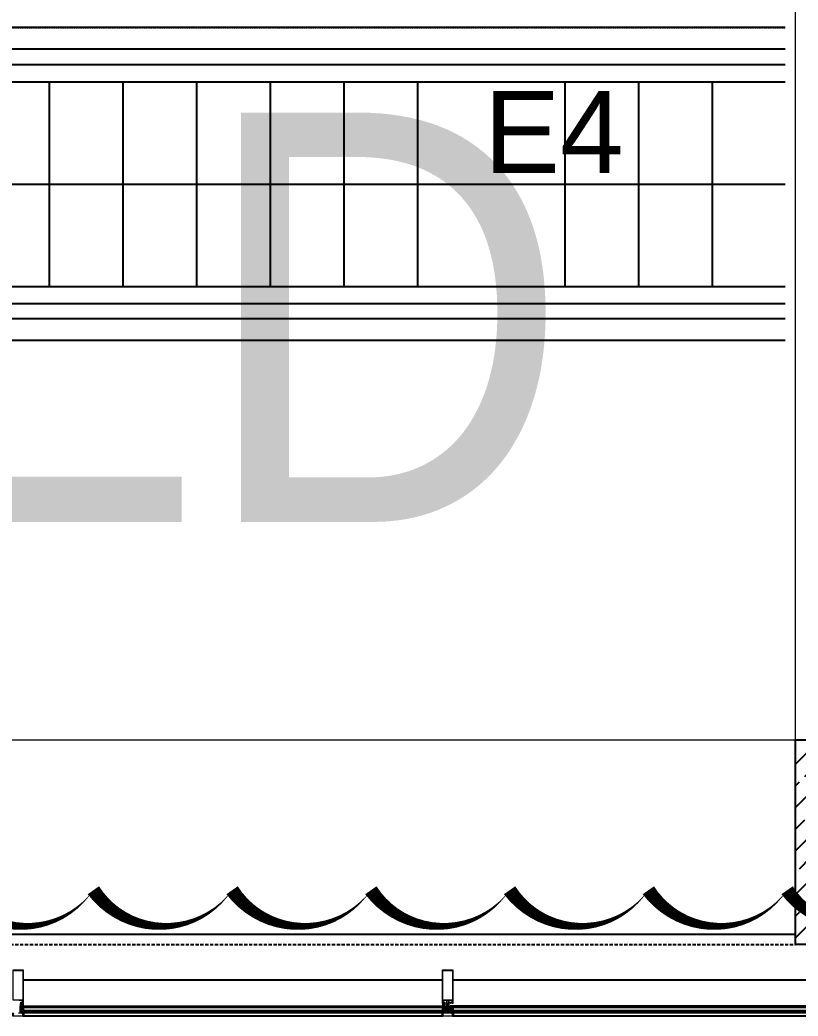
# Model space of a CAD drawing. Header units: metres. Extents: x -9891 to 773, y -8413 to 232.
# Drawn here: x -2977.5 to -2597.2, y -8413.1 to -7926.4 of the extents above; entities that cross this region are included whole.
import ezdxf
from ezdxf.enums import TextEntityAlignment as Align

# ---------------------------------------------------------------- set-up
doc = ezdxf.new("R2010")
doc.units = ezdxf.units.M
doc.header["$LTSCALE"] = 0.01
doc.header["$MEASUREMENT"] = 0
doc.linetypes.add('DOT2', pattern=[0.125, 0, -0.125])
doc.linetypes.add('HIDDEN', pattern=[9.525, 6.35, -3.175])
doc.layers.get('0').update_dxf_attribs({"color": 30, "lineweight": 0})
for name, color, linetype, lineweight in [('Ag-040', 2, 'Continuous', 20), ('AG-Profile_Aluminium', 122, 'Continuous', 9), ('AG-Slab_Hole', 163, 'Continuous', 20), ('HOLD', 7, 'Continuous', 0)]:
    doc.layers.add(name, color=color, linetype=linetype, lineweight=lineweight)
for name, color, linetype in [('AG-ELEV-02', 152, 'Continuous'), ('AG-Hidden', 9, 'HIDDEN'), ('AR-ESCALATOR', 3, 'Continuous'), ('CAM', 1, 'Continuous'), ('V-0_Hatch_Concrete', 252, 'Continuous'), ('V-2_Column', 160, 'Continuous')]:
    doc.layers.add(name, color=color, linetype=linetype)
doc.styles.add('ARIAL', font='arial.ttf', dxfattribs={"width": 0.9})
doc.styles.add('ARIAL-ING', font='arial.ttf')

# ---------------------------------------------------------------- blocks, each defined once
blk = doc.blocks.new('150714_ARSA$0$KOLON 80X120')
at = {"layer": 'V-0_Hatch_Concrete'}
h = blk.add_hatch(dxfattribs=at)
h.set_pattern_fill('ANSI33', color=256, scale=60)
h.set_pattern_definition([(45, (-19036.79, -4512.143), (-10.606602, 10.606602), []), (45, (-19026.183, -4512.143), (-10.606602, 10.606602), [7.5, -3.75])])
h.paths.add_polyline_path([(0, 100), (80, 100), (80, 0), (0, 0)])
at = {"layer": 'V-2_Column'}
blk.add_lwpolyline([(0, 100), (80, 100), (80, 0), (0, 0), (0, 100)], dxfattribs=at)
blk = doc.blocks.new('2VEST')
at = {"layer": 'AG-Slab_Hole', "ltscale": 0.3}
blk.add_lwpolyline([(-19400, -7600), (-11800, -7600), (-11800, -3520)], dxfattribs=at)
at = {"layer": 'AR-ESCALATOR', "linetype": 'DOT2', "ltscale": 0.001}
for p, q in [((-11850, -4120), (-20043.4, -4120)), ((-15247.1, -5650), (-15253.5, -5650)), ((-15247.1, -5650), (-15253.5, -5650))]:
    blk.add_line(p, q, dxfattribs=at)
at = {"layer": 'AR-ESCALATOR'}
for points in [[(-11850, -4120), (-20499.9, -4120), (-20524, -4123.3, 0.286419), (-20538.4, -4134.8, 0.056277), (-20557.7, -4226.5)], [(-20558.1, -4301.5, 0.048643), (-20544.9, -4371, 0.290108), (-20530.8, -4383.3), (-20499.9, -4385), (-11850, -4385)], [(-20558.1, -5468.5, -0.048643), (-20544.9, -5399, -0.290108), (-20530.8, -5386.7), (-20499.9, -5385), (-11850, -5385)], [(-11850, -5650), (-20499.9, -5650), (-20524, -5646.7, -0.286419), (-20538.4, -5635.2, -0.056277), (-20557.7, -5543.5)]]:
    blk.add_lwpolyline(points, format="xyb", dxfattribs=at)
at = {"layer": 'AR-ESCALATOR', "linetype": 'DOT2', "ltscale": 0.001}
blk.add_lwpolyline([(-20043.4, -4120), (-11850, -4120)], dxfattribs=at)
at = {"layer": 'AR-ESCALATOR'}
for points in [[(-11850, -4226.5), (-21050, -4226.5), (-21050, -4301.5), (-11850, -4301.5)], [(-15447.7, -4385), (-15447.7, -5385)], [(-15087.7, -4385), (-15087.7, -5385)], [(-14727.7, -4385), (-14727.7, -5385)], [(-14367.7, -4385), (-14367.7, -5385)], [(-14007.7, -4385), (-14007.7, -5385)], [(-13647.7, -4385), (-13647.7, -5385)], [(-12927.7, -4385), (-12927.7, -5385)], [(-12567.7, -4385), (-12567.7, -5385)], [(-12207.7, -4385), (-12207.7, -5385)], [(-19407.7, -4885), (-11850, -4885)], [(-11850, -5543.5), (-21050, -5543.5), (-21050, -5468.5), (-11850, -5468.5)], [(-15376.4, -5468.5), (-15370, -5468.5)], [(-15319.2, -5543.5), (-15325.6, -5543.5)], [(-15247.1, -5650), (-15253.5, -5650)]]:
    blk.add_lwpolyline(points, dxfattribs=at)
blk = doc.blocks.new('A$C33B82F70')
at = {"layer": 'AG-ELEV-02', "ltscale": 2.5}
for p, q in [((-25200, -8150), (-17600, -8150)), ((-19325, -8374.1), (-21370.4, -8374.1)), ((-17225, -8374.1), (-19270.4, -8374.1))]:
    blk.add_line(p, q, dxfattribs=at)
at = {"layer": 'AG-ELEV-02'}
for p, q in [((-19324, -8550), (-21376, -8550)), ((-19325.1, -8534.3), (-21374.9, -8534.3)), ((-21373.5, -8534.3), (-21373.5, -8550)), ((-19326.5, -8534.3), (-19326.5, -8550)), ((-19326.5, -8534.3), (-19326.5, -8550)), ((-17224, -8550), (-19276, -8550)), ((-17225.1, -8534.3), (-19274.9, -8534.3)), ((-19273.5, -8534.3), (-19273.5, -8550))]:
    blk.add_line(p, q, dxfattribs=at)
at = {"layer": 'AG-Hidden', "ltscale": 250}
blk.add_line((-25200, -8200), (-17600, -8200), dxfattribs=at)
at = {"layer": 'AG-Profile_Aluminium'}
blk.add_lwpolyline([(-21424.5, -8324.1), (-21375.5, -8324.1, -0.400911), (-21375, -8324.6), (-21375, -8488.3, -0.414214), (-21375.5, -8488.8), (-21377.3, -8488.8, -0.280185), (-21377.8, -8488.6), (-21378.2, -8487.7), (-21378.2, -8487.3), (-21377, -8487.3), (-21377, -8484.3, 0.414214), (-21377.5, -8483.8), (-21380.7, -8483.8), (-21381.2, -8483.3), (-21381.7, -8483.8), (-21384.9, -8483.8, 0.414214), (-21385.4, -8484.3), (-21385.4, -8487.3), (-21384.2, -8487.3), (-21384.2, -8487.7), (-21384.6, -8488.6, -0.280185), (-21385.1, -8488.8), (-21386.1, -8488.8, -0.414214), (-21386.6, -8488.3), (-21386.6, -8483.3, -0.414214), (-21385.1, -8481.8), (-21383.2, -8481.8), (-21383.2, -8481.3, -0.414214), (-21382.7, -8480.8), (-21379.7, -8480.8, -0.414214), (-21379.2, -8481.3), (-21379.2, -8481.8), (-21377, -8481.8), (-21377, -8475.3, 0.414214), (-21378.5, -8473.8), (-21395, -8473.8)], format="xyb", dxfattribs=at)
for points in [[(-21376.8, -8472), (-21423.1, -8472), (-21423.1, -8328.1), (-21376.8, -8328.1)], [(-19276.8, -8472), (-19323.1, -8472), (-19323.1, -8328.1), (-19276.8, -8328.1)], [(-19303, -8523.6), (-19297, -8523.6), (-19297, -8517.8), (-19303, -8517.8)]]:
    blk.add_lwpolyline(points, close=True, dxfattribs=at)
for points in [[(-19284.2, -8487.7), (-19284.6, -8488.6, -0.280185), (-19285.1, -8488.8), (-19286.1, -8488.8, -0.414214), (-19286.6, -8488.3), (-19286.6, -8483.3, -0.414214), (-19285.1, -8481.8), (-19283.2, -8481.8), (-19283.2, -8481.3, -0.414214), (-19282.7, -8480.8), (-19279.7, -8480.8, -0.414214), (-19279.2, -8481.3), (-19279.2, -8481.8), (-19277, -8481.8), (-19277, -8475.3, 0.414214), (-19278.5, -8473.8), (-19295, -8473.8), (-19295, -8490.8), (-19294.4, -8490.8), (-19294.4, -8491.6, -0.414898), (-19294.6, -8491.8), (-19295, -8491.8), (-19295, -8509.8), (-19296, -8510.8), (-19297, -8510.8, -0.401727), (-19298.2, -8509.7), (-19297.7, -8509.4), (-19298.2, -8509.2), (-19298.2, -8508.3), (-19298.2, -8508.3), (-19297.7, -8508), (-19298.2, -8507.7), (-19298.2, -8506.9), (-19297.7, -8506.6), (-19298.2, -8506.3), (-19298.2, -8505.5), (-19297.7, -8505.2), (-19298.2, -8504.9), (-19298.2, -8504.1), (-19297.7, -8503.8), (-19298.2, -8503.5), (-19298.2, -8502.7), (-19297.7, -8502.4), (-19298.2, -8502.1), (-19298.2, -8501.3), (-19297.7, -8501), (-19298.2, -8500.7), (-19298.2, -8499.9), (-19297.7, -8499.6), (-19298.2, -8499.3), (-19298.2, -8498.4), (-19297.7, -8498.2), (-19298.2, -8497.9), (-19298.2, -8497), (-19297.7, -8496.7), (-19298.2, -8496.4), (-19298.2, -8495.6), (-19297.7, -8495.3), (-19298.2, -8495), (-19298.2, -8494.2), (-19297.7, -8493.9), (-19298.2, -8493.6), (-19298.2, -8493.2), (-19299.6, -8491.7, 0.414204), (-19300.3, -8491.7), (-19301.8, -8493.2), (-19301.8, -8494.3), (-19302.3, -8494.6), (-19301.8, -8494.9), (-19301.8, -8495.7), (-19302.3, -8496), (-19301.8, -8496.3), (-19301.8, -8497.2), (-19302.3, -8497.4), (-19301.8, -8497.7), (-19301.8, -8498.6), (-19302.3, -8498.9), (-19301.8, -8499.1), (-19301.8, -8500), (-19302.3, -8500.3), (-19301.8, -8500.6), (-19301.8, -8501.4), (-19302.3, -8501.7), (-19301.8, -8502), (-19301.8, -8502.8), (-19302.3, -8503.1), (-19301.8, -8503.4), (-19301.8, -8504.2), (-19302.3, -8504.5), (-19301.8, -8504.8), (-19301.8, -8505.6), (-19302.3, -8505.9), (-19301.8, -8506.2), (-19301.8, -8507), (-19302.3, -8507.3), (-19301.8, -8507.6), (-19301.8, -8508.5), (-19302.3, -8508.7), (-19301.8, -8509), (-19301.8, -8509.9), (-19302.3, -8510.2), (-19302, -8510.3, -0.259555), (-19303, -8510.8), (-19304, -8510.8), (-19305, -8509.8), (-19305, -8491.8), (-19305.4, -8491.8, -0.414214), (-19305.6, -8491.6), (-19305.6, -8490.8), (-19305, -8490.8), (-19305, -8473.8), (-19321.5, -8473.8, 0.414214), (-19323, -8475.3), (-19323, -8481.8), (-19320.8, -8481.8), (-19320.8, -8481.3, -0.414214), (-19320.3, -8480.8), (-19317.3, -8480.8, -0.414214), (-19316.8, -8481.3), (-19316.8, -8481.8), (-19314.9, -8481.8, -0.414214), (-19313.4, -8483.3), (-19313.4, -8488.3, -0.414214), (-19313.9, -8488.8), (-19314.9, -8488.8, -0.280185), (-19315.4, -8488.6), (-19315.8, -8487.7), (-19315.8, -8487.3), (-19314.6, -8487.3), (-19314.6, -8484.3, 0.414214), (-19315.1, -8483.8), (-19318.3, -8483.8), (-19318.8, -8483.3), (-19319.3, -8483.8), (-19322.5, -8483.8, 0.414214), (-19323, -8484.3), (-19323, -8487.3), (-19321.8, -8487.3), (-19321.8, -8487.7), (-19322.2, -8488.6, -0.280185), (-19322.7, -8488.8), (-19324.5, -8488.8, -0.414214), (-19325, -8488.3), (-19325, -8324.6, -0.414214), (-19324.5, -8324.1), (-19275.5, -8324.1, -0.400911), (-19275, -8324.6), (-19275, -8488.3, -0.414214), (-19275.5, -8488.8), (-19277.3, -8488.8, -0.280185), (-19277.8, -8488.6), (-19278.2, -8487.7), (-19278.2, -8487.3), (-19277, -8487.3), (-19277, -8484.3, 0.414214), (-19277.5, -8483.8), (-19280.7, -8483.8), (-19281.2, -8483.3), (-19281.7, -8483.8), (-19284.9, -8483.8, 0.414214), (-19285.4, -8484.3), (-19285.4, -8487.3), (-19284.2, -8487.3)], [(-19298.2, -8529.1), (-19298.2, -8529.5), (-19297.8, -8530.4, 0.280182), (-19297.3, -8530.6), (-19295.5, -8530.6, 0.414214), (-19295, -8530.1), (-19295, -8520.7, -0.198912), (-19294.4, -8519.3), (-19293.6, -8518.4, 0.198912), (-19293, -8517), (-19293, -8507.1, 0.414214), (-19293.5, -8506.6), (-19294.3, -8506.6, 0.414214), (-19294.8, -8507.1), (-19294.8, -8515.4, -0.414156), (-19295.3, -8515.9), (-19298.7, -8515.9, -0.414272), (-19299.2, -8515.4), (-19299.2, -8514.4, -0.414214), (-19299.1, -8514.3), (-19298.8, -8514.3, -0.244698), (-19298.7, -8514.3), (-19298.1, -8515.3, 0.414214), (-19297.8, -8515.3), (-19297.4, -8515.1), (-19298.4, -8513.8, 0.244698), (-19298.6, -8513.7), (-19298.9, -8513.7, -0.414214), (-19299.2, -8513.4), (-19299.2, -8512.1, -0.414214), (-19299.1, -8512), (-19298.8, -8512, -0.244698), (-19298.7, -8512.1), (-19298.1, -8513.1, 0.414214), (-19297.8, -8513.1), (-19297.4, -8512.9), (-19298.4, -8511.6, 0.244698), (-19298.6, -8511.4), (-19298.9, -8511.4, -0.414214), (-19299.2, -8511.1), (-19299.2, -8509.9, -0.414214), (-19299.1, -8509.8), (-19298.8, -8509.8, -0.244698), (-19298.7, -8509.8), (-19298.1, -8510.8, 0.414214), (-19297.8, -8510.9), (-19297.4, -8510.7), (-19298.4, -8509.3, 0.244698), (-19298.6, -8509.2), (-19298.9, -8509.2, -0.414214), (-19299.2, -8508.9), (-19299.2, -8507.7, -0.414214), (-19299.1, -8507.6), (-19298.8, -8507.6, -0.244698), (-19298.7, -8507.6), (-19298.1, -8508.6, 0.414214), (-19297.8, -8508.7), (-19297.4, -8508.4), (-19298.4, -8507.1, 0.244698), (-19298.6, -8507), (-19298.9, -8507, -0.414214), (-19299.2, -8506.7), (-19299.2, -8505.4, -0.414214), (-19299.1, -8505.3), (-19299, -8505.3, -0.244698), (-19298.9, -8505.4), (-19298.1, -8506.6, 0.414214), (-19297.8, -8506.6), (-19297.4, -8506.4), (-19299.1, -8504.1, 0), (-19299.1, -8504.1, 0.244698), (-19299.9, -8503.6), (-19300.1, -8503.6, 0.244698), (-19301, -8504.1), (-19302.6, -8506.4), (-19302.2, -8506.6, 0.414214), (-19302, -8506.6), (-19301.1, -8505.4, -0.244698), (-19301.1, -8505.3), (-19300.9, -8505.3, -0.414214), (-19300.8, -8505.4), (-19300.8, -8506.7, -0.414214), (-19301.1, -8507), (-19301.4, -8507, 0.244698), (-19301.6, -8507.1), (-19302.6, -8508.4), (-19302.2, -8508.7, 0.414214), (-19302, -8508.6), (-19301.3, -8507.6, -0.244698), (-19301.2, -8507.6), (-19300.9, -8507.6, -0.414214), (-19300.8, -8507.7), (-19300.8, -8508.9, -0.414214), (-19301.1, -8509.2), (-19301.4, -8509.2, 0.244698), (-19301.6, -8509.3), (-19302.6, -8510.7), (-19302.2, -8510.9, 0.414214), (-19302, -8510.8), (-19301.3, -8509.8, -0.244698), (-19301.2, -8509.8), (-19300.9, -8509.8, -0.414214), (-19300.8, -8509.9), (-19300.8, -8511.1, -0.414214), (-19301.1, -8511.4), (-19301.4, -8511.4, 0.244698), (-19301.6, -8511.6), (-19302.6, -8512.9), (-19302.2, -8513.1, 0.414214), (-19302, -8513.1), (-19301.3, -8512.1, -0.244698), (-19301.2, -8512), (-19300.9, -8512, -0.414214), (-19300.8, -8512.1), (-19300.8, -8513.4, -0.414214), (-19301.1, -8513.7), (-19301.4, -8513.7, 0.244698), (-19301.6, -8513.8), (-19302.6, -8515.1), (-19302.2, -8515.3, 0.414214), (-19302, -8515.3), (-19301.3, -8514.3, -0.244698), (-19301.2, -8514.3), (-19300.9, -8514.3, -0.414214), (-19300.8, -8514.4), (-19300.8, -8515.4, -0.414214), (-19301.3, -8515.9), (-19304.7, -8515.9, -0.414214), (-19305.2, -8515.4), (-19305.2, -8507.1, 0.414214), (-19305.7, -8506.6), (-19306.5, -8506.6, 0.414214), (-19307, -8507.1), (-19307, -8517, 0.198912), (-19306.4, -8518.4), (-19305.6, -8519.3, -0.198912), (-19305, -8520.7), (-19305, -8530.1, 0.414214), (-19304.5, -8530.6), (-19302.7, -8530.6, 0.280182), (-19302.2, -8530.4), (-19301.8, -8529.5), (-19301.8, -8529.1), (-19303, -8529.1), (-19303, -8526.1, -0.414214), (-19302.5, -8525.6), (-19300.5, -8525.6), (-19300, -8525.1), (-19299.5, -8525.6), (-19297.5, -8525.6, -0.414214), (-19297, -8526.1), (-19297, -8529.1)], [(-19299.6, -8489.1, 0.414204), (-19300.3, -8489.1), (-19302.3, -8491.1, -0.668177), (-19303.1, -8490.7), (-19303.1, -8473.8), (-19296.8, -8473.8), (-19296.8, -8490.7, -0.668169), (-19297.7, -8491.1)], [(-21400, -8548.7), (-21376, -8548.7, 0.415475), (-21375.8, -8548.5), (-21375.8, -8540.6), (-21377.2, -8539.5, -0.734294), (-21375.8, -8536.3, 0.180054), (-21375.2, -8536.1), (-21375.2, -8534.7, -1.029401), (-21374.5, -8534.7), (-21374.5, -8548.5, -0.414214), (-21376, -8550), (-21424, -8550, -0.414214), (-21425.5, -8548.5), (-21425.5, -8534.7, -1.029594), (-21424.8, -8534.7), (-21424.8, -8536.1, 0.18004), (-21424.2, -8536.3, -0.734976), (-21422.8, -8539.5), (-21424.2, -8540.6), (-21424.2, -8548.5, 0.415536), (-21424, -8548.7)], [(-19300, -8548.7), (-19276, -8548.7, 0.415475), (-19275.8, -8548.5), (-19275.8, -8540.6), (-19277.2, -8539.5, -0.734294), (-19275.8, -8536.3, 0.180054), (-19275.2, -8536.1), (-19275.2, -8534.7, -1.029401), (-19274.5, -8534.7), (-19274.5, -8548.5, -0.414214), (-19276, -8550), (-19324, -8550, -0.414214), (-19325.5, -8548.5), (-19325.5, -8534.7, -1.029594), (-19324.8, -8534.7), (-19324.8, -8536.1, 0.18004), (-19324.2, -8536.3, -0.734976), (-19322.8, -8539.5), (-19324.2, -8540.6), (-19324.2, -8548.5, 0.415536), (-19324, -8548.7)]]:
    blk.add_lwpolyline(points, format="xyb", close=True, dxfattribs=at)
at = {"layer": 'AG-Profile_Aluminium', "color": 9}
for points in [[(-21385.1, -8501.9, -0.433199), (-21388.3, -8498.9), (-21387.4, -8490.1, 0.414214), (-21387.7, -8489.8), (-21388.1, -8489.8, -0.414214), (-21388.4, -8489.5), (-21388.4, -8489.1, -0.414214), (-21388.1, -8488.8), (-21385.1, -8488.8, 0.414214), (-21384.1, -8487.8), (-21384.1, -8486.5), (-21385.1, -8486.5), (-21385.1, -8486, -0.384615), (-21377.3, -8486), (-21377.3, -8486.5), (-21378.4, -8486.5), (-21378.4, -8487.8, 0.414214), (-21377.4, -8488.8), (-21375, -8488.8), (-21375.3, -8500.5, -0.213288), (-21376.7, -8501.8, 0.005109)], [(-21376.5, -8498.8), (-21377, -8498.8), (-21377.1, -8498.3), (-21385.3, -8497.4), (-21385.4, -8497.8), (-21385.9, -8497.8), (-21386.8, -8498.9, 0.436697), (-21384.6, -8500.9, -0.010178), (-21376.6, -8500.7, 0.26621), (-21376.3, -8500.2), (-21376, -8499.3, 0.414214)], [(-21384.3, -8495, -0.425894), (-21384.8, -8494.4), (-21384.4, -8492.3, -0.3686), (-21383.9, -8491.8), (-21379, -8491.8, -0.375315), (-21378.5, -8492.3), (-21378.1, -8495.1, -0.490444), (-21378.6, -8495.6)], [(-19314.9, -8501.9, 0.433199), (-19311.7, -8498.9), (-19312.6, -8490.1, -0.414214), (-19312.3, -8489.8), (-19311.9, -8489.8, 0.414214), (-19311.6, -8489.5), (-19311.6, -8489.1, 0.414214), (-19311.9, -8488.8), (-19314.9, -8488.8, -0.414214), (-19315.9, -8487.8), (-19315.9, -8486.5), (-19314.9, -8486.5), (-19314.9, -8486, 0.384615), (-19322.7, -8486), (-19322.7, -8486.5), (-19321.6, -8486.5), (-19321.6, -8487.8, -0.414214), (-19322.6, -8488.8), (-19325, -8488.8), (-19324.7, -8500.5, 0.213288), (-19323.3, -8501.8, -0.005109)], [(-19323.5, -8498.8), (-19323, -8498.8), (-19322.9, -8498.3), (-19314.7, -8497.4), (-19314.6, -8497.8), (-19314.1, -8497.8), (-19313.2, -8498.9, -0.436697), (-19315.4, -8500.9, 0.010178), (-19323.4, -8500.7, -0.26621), (-19323.7, -8500.2), (-19324, -8499.3, -0.414214)], [(-19315.7, -8495, 0.425894), (-19315.2, -8494.4), (-19315.6, -8492.3, 0.3686), (-19316.1, -8491.8), (-19321, -8491.8, 0.375315), (-19321.5, -8492.3), (-19321.9, -8495.1, 0.490444), (-19321.4, -8495.6)], [(-19317.4, -8485.7, 0.142901), (-19320.1, -8485.7), (-19320.1, -8488.5, 0.414214), (-19319.8, -8488.8), (-19317.7, -8488.8, 0.414214), (-19317.4, -8488.5)], [(-19286.4, -8530.5), (-19286.8, -8531.4), (-19287.7, -8531.4), (-19287.4, -8530.5, 0.834458), (-19287.9, -8530.5), (-19288.3, -8531.4), (-19289.2, -8531.4), (-19288.9, -8530.5, 0.834458), (-19289.4, -8530.5), (-19289.8, -8531.4), (-19290.7, -8531.4), (-19290.8, -8531.1, 0.363249), (-19291, -8530.9), (-19297.4, -8530.9, -0.414214), (-19298.4, -8529.9), (-19298.4, -8529.1), (-19297.3, -8529.1), (-19297.3, -8528.6, 0.543452), (-19302.7, -8528.6), (-19302.7, -8529.1), (-19301.7, -8529.1), (-19301.7, -8529.9, -0.414214), (-19302.7, -8530.9), (-19309, -8530.9, 0.363249), (-19309.3, -8531.1), (-19309.3, -8531.4), (-19310.2, -8531.4), (-19310.8, -8530.6, 0.834458), (-19311.3, -8530.6), (-19310.8, -8531.4), (-19311.7, -8531.4), (-19312.3, -8530.6, 0.834458), (-19312.8, -8530.6), (-19312.3, -8531.4), (-19313.2, -8531.4), (-19313.8, -8530.6, 0.834458), (-19314.3, -8530.6), (-19313.8, -8531.4), (-19314.7, -8531.4), (-19315.3, -8530.6, 0.834458), (-19315.8, -8530.6), (-19315.3, -8531.4), (-19316.2, -8531.4), (-19316.8, -8530.6, 0.834458), (-19317.3, -8530.6), (-19316.8, -8531.4), (-19317.7, -8531.4), (-19318.3, -8530.6, 0.834458), (-19318.8, -8530.6), (-19318.3, -8531.4), (-19319.2, -8531.4), (-19319.8, -8530.6, 0.834458), (-19320.3, -8530.6), (-19319.8, -8531.4), (-19320.7, -8531.4), (-19321.3, -8530.6, 0.834458), (-19321.8, -8530.6), (-19321.3, -8531.4), (-19322.2, -8531.4), (-19322.8, -8530.6, 0.834458), (-19323.3, -8530.6), (-19322.8, -8531.4), (-19323.7, -8531.4), (-19324.3, -8530.6, 0.833224), (-19324.8, -8530.6), (-19324.8, -8530.7, -0.121295), (-19324.5, -8531.5, -0.083975), (-19326.7, -8530.4, 0.853065), (-19326.9, -8530.8, -0.075674), (-19325.1, -8533.1, 0.344474), (-19324.1, -8533.9), (-19302.2, -8533.9, 0.253164), (-19301.4, -8533.4, -0.541002), (-19298.6, -8533.4, 0.253164), (-19297.8, -8533.9), (-19275.9, -8533.9, 0.344474), (-19274.9, -8533.1, -0.075525), (-19273.2, -8530.8, 0.853065), (-19273.5, -8530.4, -0.085692), (-19275.5, -8531.5, -0.114183), (-19275.3, -8530.6), (-19275.4, -8530.5, 0.833224), (-19275.9, -8530.5), (-19276.3, -8531.4), (-19277.2, -8531.4), (-19276.9, -8530.5, 0.834458), (-19277.4, -8530.5), (-19277.8, -8531.4), (-19278.7, -8531.4), (-19278.4, -8530.5, 0.834458), (-19278.9, -8530.5), (-19279.3, -8531.4), (-19280.2, -8531.4), (-19279.9, -8530.5, 0.834458), (-19280.4, -8530.5), (-19280.8, -8531.4), (-19281.7, -8531.4), (-19281.4, -8530.5, 0.834458), (-19281.9, -8530.5), (-19282.3, -8531.4), (-19283.2, -8531.4), (-19282.9, -8530.5, 0.834458), (-19283.4, -8530.5), (-19283.8, -8531.4), (-19284.7, -8531.4), (-19284.4, -8530.5, 0.834458), (-19284.9, -8530.5), (-19285.3, -8531.4), (-19286.2, -8531.4), (-19285.9, -8530.5, 0.834458)]]:
    blk.add_lwpolyline(points, format="xyb", close=True, dxfattribs=at)
blk.add_lwpolyline([(-21397.8, -8533.9), (-21375.9, -8533.9, 0.344474), (-21374.9, -8533.1, -0.075525), (-21373.2, -8530.8, 0.853065), (-21373.5, -8530.4, -0.085692), (-21375.5, -8531.5, -0.114183), (-21375.3, -8530.6), (-21375.4, -8530.5, 0.833224), (-21375.9, -8530.5), (-21376.3, -8531.4), (-21377.2, -8531.4), (-21376.9, -8530.5, 0.834458), (-21377.4, -8530.5), (-21377.8, -8531.4), (-21378.7, -8531.4), (-21378.4, -8530.5, 0.834458), (-21378.9, -8530.5), (-21379.3, -8531.4), (-21380.2, -8531.4), (-21379.9, -8530.5, 0.834458), (-21380.4, -8530.5), (-21380.8, -8531.4), (-21381.7, -8531.4), (-21381.4, -8530.5, 0.834458), (-21381.9, -8530.5), (-21382.3, -8531.4), (-21383.2, -8531.4), (-21382.9, -8530.5, 0.834458), (-21383.4, -8530.5), (-21383.8, -8531.4), (-21384.7, -8531.4), (-21384.4, -8530.5, 0.834458), (-21384.9, -8530.5), (-21385.3, -8531.4), (-21386.2, -8531.4), (-21385.9, -8530.5, 0.834458), (-21386.4, -8530.5), (-21386.8, -8531.4), (-21387.7, -8531.4), (-21387.4, -8530.5, 0.834458), (-21387.9, -8530.5), (-21388.3, -8531.4), (-21389.2, -8531.4), (-21388.9, -8530.5, 0.834458), (-21389.4, -8530.5), (-21389.8, -8531.4), (-21390.7, -8531.4)], format="xyb", dxfattribs=at)
at = {"layer": 'CAM'}
for p, q in [((-21387.9, -8507.8), (-21387.9, -8501.8)), ((-19312.1, -8503.8), (-21387.9, -8503.8)), ((-19312.1, -8505.8), (-21387.9, -8505.8)), ((-19312.1, -8507.8), (-21387.9, -8507.8)), ((-19312.1, -8507.8), (-19312.1, -8501.8)), ((-17212.1, -8501.8), (-19287.9, -8501.8)), ((-19287.9, -8507.8), (-19287.9, -8501.8)), ((-17212.1, -8503.8), (-19287.9, -8503.8)), ((-17212.1, -8505.8), (-19287.9, -8505.8)), ((-17212.1, -8507.8), (-19287.9, -8507.8)), ((-19312.1, -8524.8), (-21387.9, -8524.8)), ((-21387.9, -8530.8), (-21387.9, -8524.8)), ((-19312.1, -8526.8), (-21387.9, -8526.8)), ((-19312.1, -8528.8), (-21387.9, -8528.8)), ((-19312.1, -8530.8), (-21387.9, -8530.8)), ((-19312.1, -8530.8), (-19312.1, -8524.8)), ((-17212.1, -8524.8), (-19287.9, -8524.8)), ((-19287.9, -8524.8), (-19287.9, -8530.8)), ((-17212.1, -8526.8), (-19287.9, -8526.8)), ((-17212.1, -8528.8), (-19287.9, -8528.8)), ((-17212.1, -8530.8), (-19287.9, -8530.8))]:
    blk.add_line(p, q, dxfattribs=at)
for points in [[(-21375.2, -8507.8), (-21375.2, -8524.8), (-21380.9, -8524.8), (-21382.9, -8522.8), (-21382.9, -8509.8), (-21380.9, -8507.8)], [(-21375.9, -8508.5), (-21380.6, -8508.5), (-21382.2, -8510.1), (-21382.2, -8522.6), (-21380.6, -8524.1), (-21375.9, -8524.1)], [(-19324.8, -8507.8), (-19324.8, -8524.8), (-19319.1, -8524.8), (-19317.1, -8522.8), (-19317.1, -8509.8), (-19319.1, -8507.8)], [(-19324.1, -8508.5), (-19319.4, -8508.5), (-19317.8, -8510.1), (-19317.8, -8522.6), (-19319.4, -8524.1), (-19324.1, -8524.1)], [(-19275.2, -8507.8), (-19275.2, -8524.8), (-19280.9, -8524.8), (-19282.9, -8522.8), (-19282.9, -8509.8), (-19280.9, -8507.8)], [(-19275.9, -8508.5), (-19280.6, -8508.5), (-19282.2, -8510.1), (-19282.2, -8522.6), (-19280.6, -8524.1), (-19275.9, -8524.1)]]:
    blk.add_lwpolyline(points, close=True, dxfattribs=at)
for centre, start, end in [((-21427.2, -8516.3), 347.7895, 12.2105), ((-19272.8, -8516.3), 167.7895, 192.2105), ((-19327.2, -8516.3), 347.7895, 12.2105)]:
    blk.add_arc(centre, 40.2, start, end, dxfattribs=at)

msp = doc.modelspace()

# ---------------------------------------------------------------- linework, layer by layer
at = {"layer": 'HOLD'}
msp.add_lwpolyline([(-2487.86, -7855.98, 0, 6.78, -0.520567), (-2487.86, -7923.8, 0, 6.78, -0.520567), (-2487.86, -7991.61, 0, 6.78, -0.520567), (-2487.86, -8059.42, 0, 6.78, -0.520567), (-2487.86, -8127.24, 0, 6.78, -0.520567), (-2487.86, -8195.05, 0, 6.78, -0.520567), (-2487.86, -8262.87, 0, 6.78, -0.520567), (-2487.86, -8330.68, 0, 6.78, -0.520567), (-2534.75, -8351.61, 0, 6.78, -0.520567), (-2602.56, -8351.61, 0, 6.78, -0.520567), (-2670.37, -8351.61, 0, 6.78, -0.520567), (-2738.19, -8351.61, 0, 6.78, -0.520567), (-2806, -8351.61, 0, 6.78, -0.520567), (-2873.82, -8351.61, 0, 6.78, -0.520567), (-2941.63, -8351.61, 0, 6.78, -0.520567), (-3009.44, -8351.61, 0, 6.78, -0.520567)], format="xyseb", dxfattribs=at)

# ---------------------------------------------------------------- block references
at = {"xscale": 0.1, "yscale": 0.1, "zscale": 0.1}
msp.add_blockref('A$C33B82F70', (-838.44, -7558.09), dxfattribs=at)
at = {"layer": 'AR-ESCALATOR', "xscale": 0.1, "yscale": 0.1, "zscale": 0.1}
msp.add_blockref('2VEST', (-1418.44, -7518.09), dxfattribs=at)
at = {"layer": 'V-2_Column'}
msp.add_blockref('150714_ARSA$0$KOLON 80X120', (-2598.44, -8378.09), dxfattribs=at)

# ---------------------------------------------------------------- texts
at = {"layer": 'Ag-040', "style": 'ARIAL'}
msp.add_text('E4', height=40, dxfattribs=at).set_placement((-2716.63, -7981.11), align=Align.MIDDLE_CENTER)
at = {"layer": 'HOLD', "style": 'ARIAL-ING', "width": 0.9}
msp.add_text('HOLD', height=200, dxfattribs=at).set_placement((-3407.11, -8171.64))

doc.saveas('drawing.dxf')
